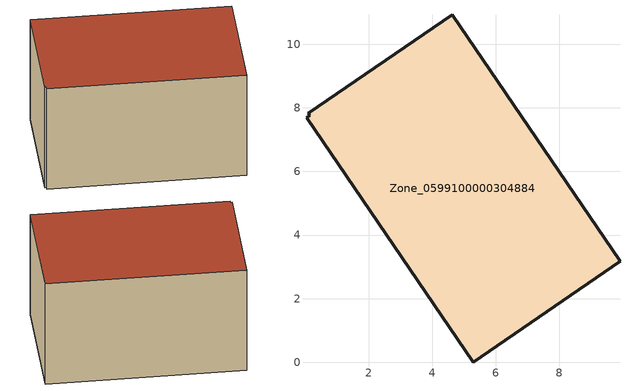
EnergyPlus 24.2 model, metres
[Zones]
Zone_0599100000304884
 floor ground (C_G): 0.1,7.83 4.63,10.93 9.91,3.17 5.29,0 0.05,7.69 0.15,7.76 z0
 wall outside (C_F): 9.91,3.17 4.63,10.93 0.1,7.83 0.15,7.76 0.05,7.69 5.29,0 9.91,3.17 z0:5.67
 roof outside (C_R): 4.63,10.93 0.1,7.83 0.15,7.76 0.05,7.69 5.29,0 9.91,3.17 z5.67
[BUILDING]
Pand.0599100000304884: North Axis=0; Terrain=City; Loads Convergence Tolerance Value=0.04; Temperature Convergence Tolerance Value=0.4; Solar Distribution=FullExterior; Maximum Number of Warmup Days=25; Minimum Number of Warmup Days=1
[Site:Location]
Rotterdam.The.Hague.AP_ZH_NLD Design_Conditions: Latitude=51.96; Longitude=4.45; Time Zone=1; Elevation=-4.5
[SITE:GROUNDTEMPERATURE:BUILDINGSURFACE]
18, 18, 18, 18, 18, 18, 18, 18, 18, 18, 18, 18
[MATERIAL] Thermal Absorptance=0.9; Solar Absorptance=0.7; Visible Absorptance=0.7
Name | Roughness | Thickness | Conductivity | Density | Specific Heat
G.TI.1946-1964 | MediumSmooth | 0.15 | 1 | 540 | 1210
F.TI.1946-1964 | Rough | 0.3 | 0.857143 | 1920 | 840
R.TI.1946-1964 | MediumRough | 0.2 | 0.277778 | 1500 | 1000
[CONSTRUCTION]
C_G: G.TI.1946-1964
C_F: F.TI.1946-1964
C_R: R.TI.1946-1964
[ZONE]
Zone_0599100000304884: Type=1; Multiplier=1; Ceiling Height=Autocalculate; Volume=Autocalculate; Floor Area=autocalculate; Part of Total Floor Area=Yes
[ZONEINFILTRATION:DESIGNFLOWRATE]
Infil_Zone_0599100000304884: Zone or ZoneList or Space or SpaceList=Zone_0599100000304884; Schedule=AlwaysOn; Design Flow Rate Calculation Method=Flow/Area; Flow Rate per Floor Area=0.003; Constant Term Coefficient=1; Temperature Term Coefficient=0; Velocity Term Coefficient=0; Velocity Squared Term Coefficient=0
[HVACTEMPLATE:ZONE:IDEALLOADSAIRSYSTEM]
Zone_0599100000304884: Maximum Heating Supply Air Temperature=50; Minimum Cooling Supply Air Temperature=13; Maximum Heating Supply Air Humidity Ratio=0.0156; Minimum Cooling Supply Air Humidity Ratio=0.0077; Heating Limit=NoLimit; Cooling Limit=NoLimit; Dehumidification Control Type=ConstantSensibleHeatRatio; Cooling Sensible Heat Ratio=0.7; Dehumidification Setpoint=60; Humidification Control Type=None; Humidification Setpoint=30; Outdoor Air Method=None; Outdoor Air Flow Rate per Person=0.00944; Outdoor Air Flow Rate per Zone Floor Area=0; Outdoor Air Flow Rate per Zone=0; Demand Controlled Ventilation Type=None; Outdoor Air Economizer Type=NoEconomizer; Heat Recovery Type=None; Sensible Heat Recovery Effectiveness=0.7; Latent Heat Recovery Effectiveness=0.65
[ZONECONTROL:THERMOSTAT]
ThermostatControl_Zone_0599100000304884: Zone or ZoneList=Zone_0599100000304884; Control Type Schedule=DualSetpointControlType; Control 1=Thermostat_Zone_0599100000304884; Temperature Difference Between Cutout And Setpoint=0
[THERMOSTATSETPOINT:DUALSETPOINT]
Thermostat_Zone_0599100000304884: Heating Setpoint Temperature Schedule=HeatingSetpoint_Zone_0599100000304884; Cooling Setpoint Temperature Schedule=CoolingSetpoint_Zone_0599100000304884
[SCHEDULE:COMPACT]
HeatingSetpoint_Zone_0599100000304884: Through: 12/31, For: AllDays, Until: 24:00, 21
CoolingSetpoint_Zone_0599100000304884: Through: 12/31, For: AllDays, Until: 24:00, 24
DualSetpointControlType: Through: 12/31, For: AllDays, Until: 24:00, 4
AlwaysOn: Through: 12/31, For: AllDays, Until: 24:00, 1
